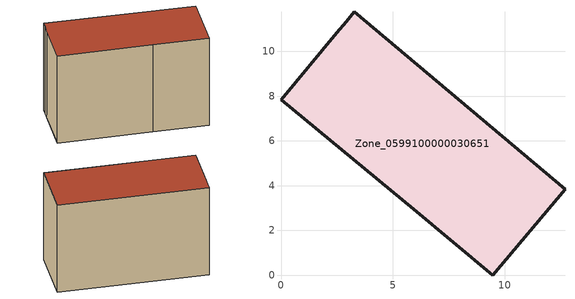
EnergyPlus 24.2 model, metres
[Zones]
Zone_0599100000030651
 floor ground (C_G): 2.49,10.83 2.91,11.32 3.28,11.77 12.69,3.84 9.46,0 5.94,2.94 0,7.85 z0
 wall outside (C_F): 9.46,0 12.69,3.84 3.28,11.77 2.91,11.32 2.49,10.83 0,7.85 5.94,2.94 9.46,0 z0:8.03
 roof outside (C_R): 2.91,11.32 2.49,10.83 0,7.85 5.94,2.94 9.46,0 12.69,3.84 3.28,11.77 z8.03
[BUILDING]
Pand.0599100000030651: North Axis=0; Terrain=City; Loads Convergence Tolerance Value=0.04; Temperature Convergence Tolerance Value=0.4; Solar Distribution=FullExterior; Maximum Number of Warmup Days=25; Minimum Number of Warmup Days=1
[Site:Location]
Rotterdam.The.Hague.AP_ZH_NLD Design_Conditions: Latitude=51.96; Longitude=4.45; Time Zone=1; Elevation=-4.5
[SITE:GROUNDTEMPERATURE:BUILDINGSURFACE]
18, 18, 18, 18, 18, 18, 18, 18, 18, 18, 18, 18
[MATERIAL] Thermal Absorptance=0.9; Solar Absorptance=0.7; Visible Absorptance=0.7
Name | Roughness | Thickness | Conductivity | Density | Specific Heat
G.TI.1946 | MediumSmooth | 0.15 | 1 | 540 | 1210
F.TI.1946 | Rough | 0.3 | 0.857143 | 1920 | 840
R.TI.1946 | MediumRough | 0.2 | 0.1 | 1500 | 1000
[CONSTRUCTION]
C_G: G.TI.1946
C_F: F.TI.1946
C_R: R.TI.1946
[ZONE]
Zone_0599100000030651: Type=1; Multiplier=1; Ceiling Height=Autocalculate; Volume=Autocalculate; Floor Area=autocalculate; Part of Total Floor Area=Yes
[ZONEINFILTRATION:DESIGNFLOWRATE]
Infil_Zone_0599100000030651: Zone or ZoneList or Space or SpaceList=Zone_0599100000030651; Schedule=AlwaysOn; Design Flow Rate Calculation Method=Flow/Area; Flow Rate per Floor Area=0.003; Constant Term Coefficient=1; Temperature Term Coefficient=0; Velocity Term Coefficient=0; Velocity Squared Term Coefficient=0
[HVACTEMPLATE:ZONE:IDEALLOADSAIRSYSTEM]
Zone_0599100000030651: Maximum Heating Supply Air Temperature=50; Minimum Cooling Supply Air Temperature=13; Maximum Heating Supply Air Humidity Ratio=0.0156; Minimum Cooling Supply Air Humidity Ratio=0.0077; Heating Limit=NoLimit; Cooling Limit=NoLimit; Dehumidification Control Type=ConstantSensibleHeatRatio; Cooling Sensible Heat Ratio=0.7; Dehumidification Setpoint=60; Humidification Control Type=None; Humidification Setpoint=30; Outdoor Air Method=None; Outdoor Air Flow Rate per Person=0.00944; Outdoor Air Flow Rate per Zone Floor Area=0; Outdoor Air Flow Rate per Zone=0; Demand Controlled Ventilation Type=None; Outdoor Air Economizer Type=NoEconomizer; Heat Recovery Type=None; Sensible Heat Recovery Effectiveness=0.7; Latent Heat Recovery Effectiveness=0.65
[ZONECONTROL:THERMOSTAT]
ThermostatControl_Zone_0599100000030651: Zone or ZoneList=Zone_0599100000030651; Control Type Schedule=DualSetpointControlType; Control 1=Thermostat_Zone_0599100000030651; Temperature Difference Between Cutout And Setpoint=0
[THERMOSTATSETPOINT:DUALSETPOINT]
Thermostat_Zone_0599100000030651: Heating Setpoint Temperature Schedule=HeatingSetpoint_Zone_0599100000030651; Cooling Setpoint Temperature Schedule=CoolingSetpoint_Zone_0599100000030651
[SCHEDULE:COMPACT]
HeatingSetpoint_Zone_0599100000030651: Through: 12/31, For: AllDays, Until: 24:00, 21
CoolingSetpoint_Zone_0599100000030651: Through: 12/31, For: AllDays, Until: 24:00, 24
DualSetpointControlType: Through: 12/31, For: AllDays, Until: 24:00, 4
AlwaysOn: Through: 12/31, For: AllDays, Until: 24:00, 1
